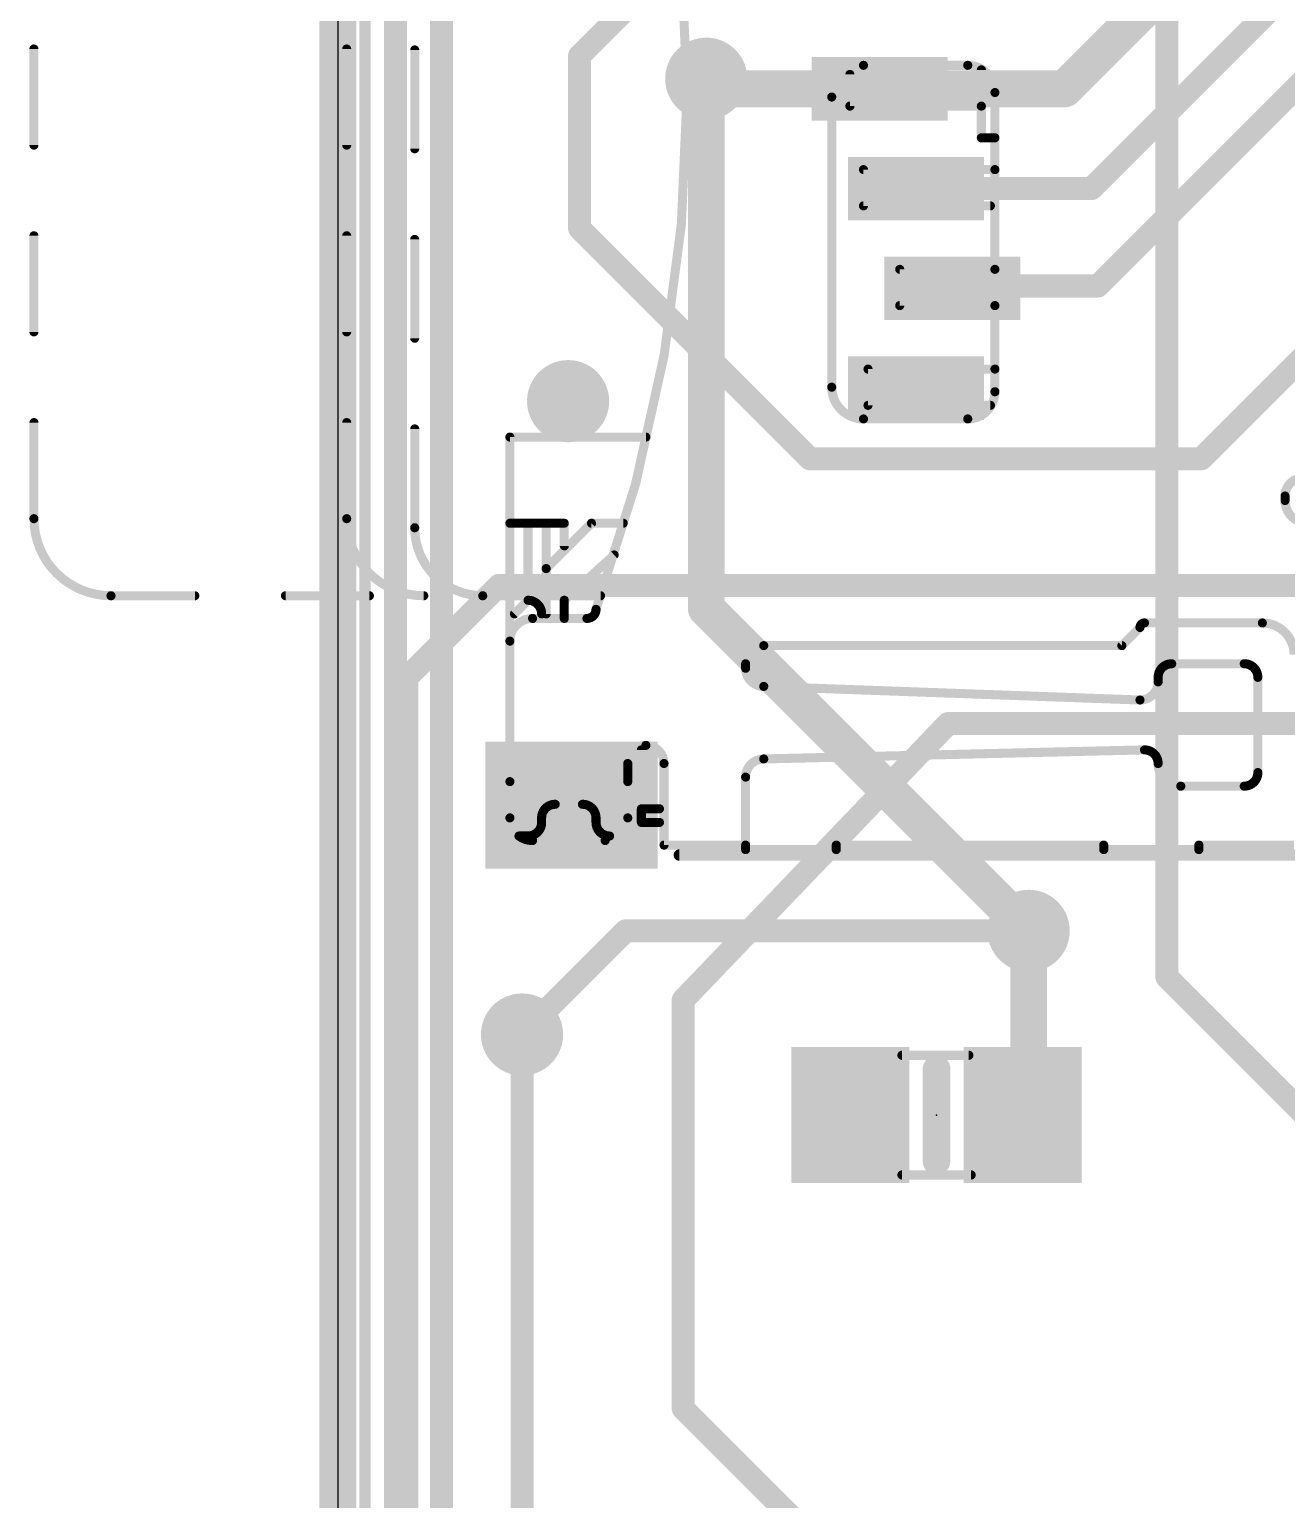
# Model space of a CAD drawing. Extents: x -31.2 to 31.2, y -41.1 to 40.8.
# Drawn here: x -28.8 to -14.93, y 4.4 to 20.61 of the extents above; entities that cross this region are included whole.
import ezdxf

# ---------------------------------------------------------------- set-up
doc = ezdxf.new("R2010")
doc.units = 0
for name, color, linetype in [('1', 12, 'CONTINUOUS'), ('16', 132, 'CONTINUOUS'), ('18', 110, 'CONTINUOUS'), ('20', 53, 'CONTINUOUS'), ('21', 40, 'CONTINUOUS'), ('22', 6, 'CONTINUOUS'), ('23', 40, 'CONTINUOUS'), ('51', 253, 'CONTINUOUS')]:
    doc.layers.add(name, color=color, linetype=linetype)

# ---------------------------------------------------------------- blocks, each defined once
blk = doc.blocks.new('RECT')
blk.add_solid([(-0.5, -0.5), (0.5, -0.5), (-0.5, 0.5), (0.5, 0.5)])
blk = doc.blocks.new('ROUNDV')
at = {"const_width": 0.5}
blk.add_lwpolyline([(0, -0.25, 1), (0, 0.25, 1), (0, -0.25)], format="xyb", dxfattribs=at)

msp = doc.modelspace()

# ---------------------------------------------------------------- linework, layer by layer
at = {"layer": '1'}
for points, const_width in [([(-25.4, 40.64), (-25.4, -40.64)], 0.4064), ([(-15.875, 21.463), (-17.384, 19.954)], 0.4064), ([(-21.717, 21.336), (-22.733, 20.32)], 0.254), ([(-17.087, 18.854), (-15.113, 20.828)], 0.254), ([(-22.733, 20.32), (-22.733, 18.415)], 0.254), ([(-21.336, 20.066), (-21.224, 19.954)], 0.4064), ([(-14.605, 20.193), (-17.018, 17.78)], 0.254), ([(-21.224, 19.954), (-19.422, 19.954)], 0.4064), ([(-17.384, 19.954), (-19.422, 19.954)], 0.4064), ([(-15.875, 15.875), (-12.192, 19.558)], 0.254), ([(-19.022, 18.854), (-17.087, 18.854)], 0.254), ([(-22.733, 18.415), (-20.193, 15.875)], 0.254), ([(-18.596, 17.78), (-18.622, 17.754)], 0.254), ([(-17.018, 17.78), (-18.596, 17.78)], 0.254), ([(-20.193, 15.875), (-15.875, 15.875)], 0.254), ([(-24.638, 13.462), (-23.622, 14.478)], 0.254), ([(-23.622, 14.478), (-11.684, 14.478)], 0.254), ([(-24.638, -37.592), (-24.638, 13.462)], 0.254), ([(-21.59, 9.906), (-18.669, 12.954)], 0.254), ([(-18.669, 12.954), (-10.033, 12.954)], 0.254), ([(-17.78, 8.652), (-17.78, 10.668)], 0.4064), ([(-21.59, 5.4), (-21.59, 9.906)], 0.254), ([(-23.368, 0.889), (-23.368, 9.525)], 0.254), ([(-17.846, 8.636), (-17.78, 8.652)], 0.4064), ([(-21.59, 5.4), (-19.492, 3.302)], 0.254)]:
    msp.add_lwpolyline(points, dxfattribs=dict(at, const_width=const_width))
for points, const_width in [([(-22.6695, 20.32, 1), (-22.7965, 20.32)], 0.127), ([(-22.7779, 20.3649, 1), (-22.6881, 20.2751)], 0.127), ([(-21.2642, 20.1378, 1), (-21.4078, 19.9942)], 0.2032), ([(-21.224, 20.0556, 1), (-21.224, 19.8524)], 0.2032), ([(-21.2958, 19.8822, 1), (-21.1522, 20.0258)], 0.2032), ([(-19.422, 20.0556, 1), (-19.422, 19.8524)], 0.2032), ([(-19.422, 19.8524, 1), (-19.422, 20.0556)], 0.2032), ([(-17.4558, 20.0258, 1), (-17.3122, 19.8822)], 0.2032), ([(-17.384, 19.8524, 1), (-17.384, 20.0556)], 0.2032), ([(-19.022, 18.9175, 1), (-19.022, 18.7905)], 0.127), ([(-17.087, 18.7905, 1), (-17.087, 18.9175)], 0.127), ([(-17.1319, 18.8989, 1), (-17.0421, 18.8091)], 0.127), ([(-22.6881, 18.4599, 1), (-22.7779, 18.3701)], 0.127), ([(-22.7965, 18.415, 1), (-22.6695, 18.415)], 0.127), ([(-18.6669, 17.7989, 1), (-18.5771, 17.7091)], 0.127), ([(-18.596, 17.8435, 1), (-18.596, 17.7165)], 0.127), ([(-18.5511, 17.7351, 1), (-18.6409, 17.8249)], 0.127), ([(-17.0629, 17.8249, 1), (-16.9731, 17.7351)], 0.127), ([(-17.018, 17.7165, 1), (-17.018, 17.8435)], 0.127), ([(-20.193, 15.9385, 1), (-20.193, 15.8115)], 0.127), ([(-20.2379, 15.8301, 1), (-20.1481, 15.9199)], 0.127), ([(-15.9199, 15.9199, 1), (-15.8301, 15.8301)], 0.127), ([(-15.875, 15.8115, 1), (-15.875, 15.9385)], 0.127), ([(-23.622, 14.5415, 1), (-23.622, 14.4145)], 0.127), ([(-23.5771, 14.4331, 1), (-23.6669, 14.5229)], 0.127), ([(-24.5745, 13.462, 1), (-24.7015, 13.462)], 0.127), ([(-24.6829, 13.5069, 1), (-24.5931, 13.4171)], 0.127), ([(-18.669, 13.0175, 1), (-18.669, 12.8905)], 0.127), ([(-18.6232, 12.9101, 1), (-18.7148, 12.9979)], 0.127), ([(-17.6784, 10.668, 1), (-17.8816, 10.668)], 0.2032), ([(-21.5265, 9.906, 1), (-21.6535, 9.906)], 0.127), ([(-21.6358, 9.9499, 1), (-21.5442, 9.8621)], 0.127), ([(-23.3045, 9.525, 1), (-23.4315, 9.525)], 0.127), ([(-17.8699, 8.7347, 1), (-17.8221, 8.5373)], 0.2032), ([(-17.7561, 8.5533, 1), (-17.8039, 8.7507)], 0.2032), ([(-17.8816, 8.652, 1), (-17.6784, 8.652)], 0.2032), ([(-21.5451, 5.4449, 1), (-21.6349, 5.3551)], 0.127), ([(-21.6535, 5.4, 1), (-21.5265, 5.4)], 0.127)]:
    msp.add_lwpolyline(points, format="xyb", dxfattribs=dict(at, const_width=const_width))
at = {"layer": '16'}
for points, const_width in [([(-25.4, 40.386), (-25.4, -40.894)], 0.4064), ([(-24.765, 30.099), (-24.765, -21.463)], 0.254), ([(-24.257, 29.845), (-24.257, -21.082)], 0.254), ([(-16.256, 10.16), (-16.256, 22.86)], 0.254), ([(-21.336, 14.224), (-21.336, 20.066)], 0.4064), ([(-17.78, 10.668), (-21.336, 14.224)], 0.4064), ([(-23.368, 9.525), (-22.225, 10.668)], 0.254), ([(-22.225, 10.668), (-17.78, 10.668)], 0.254), ([(3.81, -9.906), (-16.256, 10.16)], 0.254)]:
    msp.add_lwpolyline(points, dxfattribs=dict(at, const_width=const_width))
for points, const_width in [([(-21.2344, 20.066, 1), (-21.4376, 20.066)], 0.2032), ([(-21.4376, 14.224, 1), (-21.2344, 14.224)], 0.2032), ([(-21.2642, 14.2958, 1), (-21.4078, 14.1522)], 0.2032), ([(-22.225, 10.7315, 1), (-22.225, 10.6045)], 0.127), ([(-22.1801, 10.6231, 1), (-22.2699, 10.7129)], 0.127), ([(-17.8518, 10.5962, 1), (-17.7082, 10.7398)], 0.2032), ([(-17.78, 10.6045, 1), (-17.78, 10.7315)], 0.127), ([(-16.2111, 10.2049, 1), (-16.3009, 10.1151)], 0.127), ([(-16.3195, 10.16, 1), (-16.1925, 10.16)], 0.127), ([(-23.4129, 9.5699, 1), (-23.3231, 9.4801)], 0.127)]:
    msp.add_lwpolyline(points, format="xyb", dxfattribs=dict(at, const_width=const_width))
at = {"layer": '20'}
msp.add_line((-25.4, 35.56), (-25.4, -35.56), dxfattribs=at)
at = {"layer": '21'}
for points, const_width in [([(-8.282, 11.504), (-21.632, 11.504)], 0.127), ([(-18.796, 8.128), (-18.796, 9.144)], 0.3048)]:
    msp.add_lwpolyline(points, dxfattribs=dict(at, const_width=const_width))
for points, const_width in [([(-21.632, 11.5358, 1), (-21.632, 11.4723)], 0.0635), ([(-18.7198, 9.144, 1), (-18.8722, 9.144)], 0.1524), ([(-18.8722, 8.128, 1), (-18.7198, 8.128)], 0.1524)]:
    msp.add_lwpolyline(points, format="xyb", dxfattribs=dict(at, const_width=const_width))
at = {"layer": '22', "const_width": 0.127}
msp.add_lwpolyline([(-25.1, 34.54), (-25.1, -34.86)], dxfattribs=at)
at = {"layer": '23'}
msp.add_point((-18.796, 8.636), dxfattribs=at)
at = {"layer": '51'}
for points, const_width in [([(-22.552, 14.214, 0.1763), (-22.552, 25.614)], 0.1), ([(-28.727, 20.394, 1), (-28.777, 20.394)], 0.05), ([(-25.277, 20.394, 1), (-25.327, 20.394)], 0.05), ([(-24.527, 20.384, 1), (-24.577, 20.384)], 0.05), ([(-19.602, 20.214, 0.4142), (-19.952, 19.864)], 0.1), ([(-19.727, 20.114, 1), (-19.777, 20.114)], 0.05), ([(-19.602, 20.239, 1), (-19.602, 20.189)], 0.05), ([(-19.602, 20.189, 1), (-19.602, 20.239)], 0.05), ([(-18.152, 19.914, 0.4142), (-18.452, 20.214)], 0.1), ([(-18.452, 20.239, 1), (-18.452, 20.189)], 0.05), ([(-18.452, 20.189, 1), (-18.452, 20.239)], 0.05), ([(-18.277, 20.164, 1), (-18.327, 20.164)], 0.05), ([(-18.127, 19.914, 1), (-18.177, 19.914)], 0.05), ([(-19.927, 19.864, 1), (-19.977, 19.864)], 0.05), ([(-19.977, 19.864, 1), (-19.927, 19.864)], 0.05), ([(-19.752, 19.789, 1), (-19.752, 19.739)], 0.05), ([(-19.777, 19.764, 1), (-19.727, 19.764)], 0.05), ([(-18.277, 19.764, 1), (-18.327, 19.764)], 0.05), ([(-18.327, 19.764, 1), (-18.277, 19.764)], 0.05), ([(-18.302, 19.739, 1), (-18.302, 19.789)], 0.05), ([(-18.177, 19.914, 1), (-18.127, 19.914)], 0.05), ([(-18.302, 19.439, 1), (-18.302, 19.389)], 0.05), ([(-18.127, 19.414, 1), (-18.177, 19.414)], 0.05), ([(-18.152, 19.389, 1), (-18.152, 19.439)], 0.05), ([(-28.777, 19.334, 1), (-28.727, 19.334)], 0.05), ([(-25.327, 19.334, 1), (-25.277, 19.334)], 0.05), ([(-24.577, 19.294, 1), (-24.527, 19.294)], 0.05), ([(-18.327, 19.414, 1), (-18.277, 19.414)], 0.05), ([(-18.177, 19.414, 1), (-18.127, 19.414)], 0.05), ([(-19.602, 19.089, 1), (-19.602, 19.039)], 0.05), ([(-19.577, 19.064, 1), (-19.627, 19.064)], 0.05), ([(-18.127, 19.064, 1), (-18.177, 19.064)], 0.05), ([(-18.177, 19.064, 1), (-18.127, 19.064)], 0.05), ([(-18.152, 19.039, 1), (-18.152, 19.089)], 0.05), ([(-19.602, 18.689, 1), (-19.602, 18.639)], 0.05), ([(-19.627, 18.664, 1), (-19.577, 18.664)], 0.05), ([(-18.202, 18.639, 1), (-18.202, 18.689)], 0.05), ([(-28.727, 18.334, 1), (-28.777, 18.334)], 0.05), ([(-25.277, 18.334, 1), (-25.327, 18.334)], 0.05), ([(-24.527, 18.294, 1), (-24.577, 18.294)], 0.05), ([(-19.202, 17.989, 1), (-19.202, 17.939)], 0.05), ([(-19.177, 17.964, 1), (-19.227, 17.964)], 0.05), ([(-18.127, 17.964, 1), (-18.177, 17.964)], 0.05), ([(-18.152, 17.939, 1), (-18.152, 17.989)], 0.05), ([(-18.177, 17.964, 1), (-18.127, 17.964)], 0.05), ([(-19.202, 17.589, 1), (-19.202, 17.539)], 0.05), ([(-19.227, 17.564, 1), (-19.177, 17.564)], 0.05), ([(-18.127, 17.564, 1), (-18.177, 17.564)], 0.05), ([(-18.177, 17.564, 1), (-18.127, 17.564)], 0.05), ([(-18.152, 17.539, 1), (-18.152, 17.589)], 0.05), ([(-28.777, 17.274, 1), (-28.727, 17.274)], 0.05), ([(-25.327, 17.274, 1), (-25.277, 17.274)], 0.05), ([(-24.577, 17.204, 1), (-24.527, 17.204)], 0.05), ([(-19.552, 16.889, 1), (-19.552, 16.839)], 0.05), ([(-19.527, 16.864, 1), (-19.577, 16.864)], 0.05), ([(-18.127, 16.864, 1), (-18.177, 16.864)], 0.05), ([(-18.177, 16.864, 1), (-18.127, 16.864)], 0.05), ([(-18.152, 16.839, 1), (-18.152, 16.889)], 0.05), ([(-19.952, 16.664, 0.4142), (-19.602, 16.314)], 0.1), ([(-19.927, 16.664, 1), (-19.977, 16.664)], 0.05), ([(-19.977, 16.664, 1), (-19.927, 16.664)], 0.05), ([(-18.452, 16.314, 0.4142), (-18.152, 16.614)], 0.1), ([(-18.127, 16.614, 1), (-18.177, 16.614)], 0.05), ([(-18.177, 16.614, 1), (-18.127, 16.614)], 0.05), ([(-19.552, 16.489, 1), (-19.552, 16.439)], 0.05), ([(-19.577, 16.464, 1), (-19.527, 16.464)], 0.05), ([(-18.202, 16.439, 1), (-18.202, 16.489)], 0.05), ([(-28.727, 16.274, 1), (-28.777, 16.274)], 0.05), ([(-25.277, 16.274, 1), (-25.327, 16.274)], 0.05), ([(-24.527, 16.204, 1), (-24.577, 16.204)], 0.05), ([(-19.602, 16.339, 1), (-19.602, 16.289)], 0.05), ([(-19.602, 16.289, 1), (-19.602, 16.339)], 0.05), ([(-18.452, 16.339, 1), (-18.452, 16.289)], 0.05), ([(-18.452, 16.289, 1), (-18.452, 16.339)], 0.05), ([(-23.477, 16.114, 1), (-23.527, 16.114)], 0.05), ([(-23.502, 16.139, 1), (-23.502, 16.089)], 0.05), ([(-22.002, 16.089, 1), (-22.002, 16.139)], 0.05), ([(-14.752, 15.664, 0.4142), (-14.952, 15.464)], 0.1), ([(-14.927, 15.464, 1), (-14.977, 15.464)], 0.05), ([(-14.977, 15.464, 1), (-14.927, 15.464)], 0.05), ([(-14.952, 15.414, 0.4142), (-14.702, 15.164)], 0.1), ([(-14.927, 15.414, 1), (-14.977, 15.414)], 0.05), ([(-14.977, 15.414, 1), (-14.927, 15.414)], 0.05), ([(-28.752, 15.214, 0.4142), (-27.902, 14.364)], 0.1), ([(-28.727, 15.214, 1), (-28.777, 15.214)], 0.05), ([(-25.302, 15.214, 0.4142), (-24.452, 14.364)], 0.1), ([(-25.277, 15.214, 1), (-25.327, 15.214)], 0.05), ([(-28.777, 15.214, 1), (-28.727, 15.214)], 0.05), ([(-25.327, 15.214, 1), (-25.277, 15.214)], 0.05), ([(-24.552, 15.114, 0.4142), (-23.802, 14.364)], 0.1), ([(-24.527, 15.114, 1), (-24.577, 15.114)], 0.05), ([(-24.577, 15.114, 1), (-24.527, 15.114)], 0.05), ([(-23.477, 15.164, 1), (-23.527, 15.164)], 0.05), ([(-23.502, 15.189, 1), (-23.502, 15.139)], 0.05), ([(-23.527, 15.164, 1), (-23.477, 15.164)], 0.05), ([(-23.302, 15.189, 1), (-23.302, 15.139)], 0.05), ([(-23.277, 15.164, 1), (-23.327, 15.164)], 0.05), ([(-23.302, 15.139, 1), (-23.302, 15.189)], 0.05), ([(-23.102, 15.189, 1), (-23.102, 15.139)], 0.05), ([(-23.077, 15.164, 1), (-23.127, 15.164)], 0.05), ([(-23.102, 15.139, 1), (-23.102, 15.189)], 0.05), ([(-22.877, 15.164, 1), (-22.927, 15.164)], 0.05), ([(-22.902, 15.139, 1), (-22.902, 15.189)], 0.05), ([(-22.602, 15.189, 1), (-22.602, 15.139)], 0.05), ([(-22.5843, 15.1463, 1), (-22.6197, 15.1817)], 0.05), ([(-22.252, 15.139, 1), (-22.252, 15.189)], 0.05), ([(-22.927, 14.914, 1), (-22.877, 14.914)], 0.05), ([(-22.3352, 14.7955, 1), (-22.3688, 14.8325)], 0.05), ([(-23.077, 14.664, 1), (-23.127, 14.664)], 0.05), ([(-23.1197, 14.6817, 1), (-23.0843, 14.6463)], 0.05), ([(-23.127, 14.664, 1), (-23.077, 14.664)], 0.05), ([(-27.902, 14.389, 1), (-27.902, 14.339)], 0.05), ([(-27.902, 14.339, 1), (-27.902, 14.389)], 0.05), ([(-26.977, 14.339, 1), (-26.977, 14.389)], 0.05), ([(-25.977, 14.389, 1), (-25.977, 14.339)], 0.05), ([(-25.052, 14.339, 1), (-25.052, 14.389)], 0.05), ([(-24.452, 14.339, 1), (-24.452, 14.389)], 0.05), ([(-23.802, 14.389, 1), (-23.802, 14.339)], 0.05), ([(-23.802, 14.339, 1), (-23.802, 14.389)], 0.05), ([(-23.152, 14.164, 0.4142), (-23.302, 14.314)], 0.1), ([(-23.302, 14.339, 1), (-23.302, 14.289)], 0.05), ([(-23.327, 14.314, 1), (-23.277, 14.314)], 0.05), ([(-23.2843, 14.2963, 1), (-23.3197, 14.3317)], 0.05), ([(-22.877, 14.314, 1), (-22.927, 14.314)], 0.05), ([(-22.9188, 14.3325, 1), (-22.8852, 14.2955)], 0.05), ([(-22.502, 14.339, 1), (-22.502, 14.389)], 0.05), ([(-23.252, 14.114, 0.4142), (-23.502, 13.864)], 0.1), ([(-23.4697, 14.1817, 1), (-23.4343, 14.1463)], 0.05), ([(-23.252, 14.139, 1), (-23.252, 14.089)], 0.05), ([(-23.252, 14.089, 1), (-23.252, 14.139)], 0.05), ([(-23.177, 14.164, 1), (-23.127, 14.164)], 0.05), ([(-23.127, 14.164, 1), (-23.077, 14.164)], 0.05), ([(-22.902, 14.139, 1), (-22.902, 14.089)], 0.05), ([(-22.927, 14.114, 1), (-22.877, 14.114)], 0.05), ([(-22.902, 14.089, 1), (-22.902, 14.139)], 0.05), ([(-22.652, 14.114, 0.4142), (-22.552, 14.214)], 0.1), ([(-22.652, 14.139, 1), (-22.652, 14.089)], 0.05), ([(-22.652, 14.089, 1), (-22.652, 14.139)], 0.05), ([(-22.527, 14.214, 1), (-22.577, 14.214)], 0.05), ([(-22.5755, 14.2226, 1), (-22.5285, 14.2054)], 0.05), ([(-16.502, 14.064, 0.4142), (-16.552, 14.014)], 0.1), ([(-16.502, 14.089, 1), (-16.502, 14.039)], 0.05), ([(-16.502, 14.039, 1), (-16.502, 14.089)], 0.05), ([(-14.852, 13.714, 0.4142), (-15.202, 14.064)], 0.1), ([(-15.202, 14.089, 1), (-15.202, 14.039)], 0.05), ([(-15.202, 14.039, 1), (-15.202, 14.089)], 0.05), ([(-16.577, 14.014, 1), (-16.527, 14.014)], 0.05), ([(-16.5343, 13.9963, 1), (-16.5697, 14.0317)], 0.05), ([(-23.477, 13.864, 1), (-23.527, 13.864)], 0.05), ([(-23.527, 13.864, 1), (-23.477, 13.864)], 0.05), ([(-23.527, 13.864, 1), (-23.477, 13.864)], 0.05), ([(-20.702, 13.814, 0.4142), (-20.902, 13.614)], 0.1), ([(-20.702, 13.839, 1), (-20.702, 13.789)], 0.05), ([(-20.702, 13.789, 1), (-20.702, 13.839)], 0.05), ([(-16.7697, 13.8317, 1), (-16.7343, 13.7963)], 0.05), ([(-16.752, 13.789, 1), (-16.752, 13.839)], 0.05), ([(-20.877, 13.614, 1), (-20.927, 13.614)], 0.05), ([(-20.927, 13.614, 1), (-20.877, 13.614)], 0.05), ([(-16.202, 13.614, 0.4142), (-16.352, 13.464)], 0.1), ([(-16.202, 13.639, 1), (-16.202, 13.589)], 0.05), ([(-16.202, 13.589, 1), (-16.202, 13.639)], 0.05), ([(-15.252, 13.464, 0.4142), (-15.402, 13.614)], 0.1), ([(-15.402, 13.639, 1), (-15.402, 13.589)], 0.05), ([(-15.402, 13.589, 1), (-15.402, 13.639)], 0.05), ([(-20.902, 13.564, 0.4142), (-20.702, 13.364)], 0.1), ([(-20.877, 13.564, 1), (-20.927, 13.564)], 0.05), ([(-20.927, 13.564, 1), (-20.877, 13.564)], 0.05), ([(-16.552, 13.214, 0.4142), (-16.352, 13.414)], 0.1), ([(-16.327, 13.464, 1), (-16.377, 13.464)], 0.05), ([(-16.377, 13.464, 1), (-16.327, 13.464)], 0.05), ([(-16.327, 13.414, 1), (-16.377, 13.414)], 0.05), ([(-15.227, 13.464, 1), (-15.277, 13.464)], 0.05), ([(-15.277, 13.464, 1), (-15.227, 13.464)], 0.05), ([(-20.7011, 13.389, 1), (-20.7029, 13.339)], 0.05), ([(-20.702, 13.339, 1), (-20.702, 13.389)], 0.05), ([(-16.377, 13.414, 1), (-16.327, 13.414)], 0.05), ([(-16.552, 13.239, 1), (-16.552, 13.189)], 0.05), ([(-16.5529, 13.189, 1), (-16.5511, 13.239)], 0.05), ([(-22.002, 12.714, 0.4142), (-22.202, 12.514)], 0.1), ([(-22.027, 12.664, 1), (-22.077, 12.664)], 0.05), ([(-21.802, 12.514, 0.4142), (-22.002, 12.714)], 0.1), ([(-22.002, 12.739, 1), (-22.002, 12.689)], 0.05), ([(-22.002, 12.689, 1), (-22.002, 12.739)], 0.05), ([(-16.352, 12.514, 0.4142), (-16.502, 12.664)], 0.1), ([(-16.502, 12.689, 1), (-16.502, 12.639)], 0.05), ([(-16.5014, 12.639, 1), (-16.5026, 12.689)], 0.05), ([(-22.177, 12.514, 1), (-22.227, 12.514)], 0.05), ([(-22.227, 12.514, 1), (-22.177, 12.514)], 0.05), ([(-21.777, 12.514, 1), (-21.827, 12.514)], 0.05), ([(-21.827, 12.514, 1), (-21.777, 12.514)], 0.05), ([(-20.702, 12.564, 0.4142), (-20.902, 12.364)], 0.1), ([(-20.7026, 12.589, 1), (-20.7014, 12.539)], 0.05), ([(-20.702, 12.539, 1), (-20.702, 12.589)], 0.05), ([(-16.352, 12.514, 0.4142), (-16.102, 12.264)], 0.1), ([(-16.327, 12.514, 1), (-16.377, 12.514)], 0.05), ([(-16.377, 12.514, 1), (-16.327, 12.514)], 0.05), ([(-23.477, 12.314, 1), (-23.527, 12.314)], 0.05), ([(-23.502, 12.339, 1), (-23.502, 12.289)], 0.05), ([(-23.527, 12.314, 1), (-23.477, 12.314)], 0.05), ([(-22.177, 12.314, 1), (-22.227, 12.314)], 0.05), ([(-22.227, 12.314, 1), (-22.177, 12.314)], 0.05), ([(-22.202, 12.289, 1), (-22.202, 12.339)], 0.05), ([(-20.877, 12.364, 1), (-20.927, 12.364)], 0.05), ([(-20.927, 12.364, 1), (-20.877, 12.364)], 0.05), ([(-15.402, 12.264, 0.4142), (-15.252, 12.414)], 0.1), ([(-15.227, 12.414, 1), (-15.277, 12.414)], 0.05), ([(-15.277, 12.414, 1), (-15.227, 12.414)], 0.05), ([(-16.102, 12.289, 1), (-16.102, 12.239)], 0.05), ([(-16.102, 12.239, 1), (-16.102, 12.289)], 0.05), ([(-15.402, 12.289, 1), (-15.402, 12.239)], 0.05), ([(-15.402, 12.239, 1), (-15.402, 12.289)], 0.05), ([(-23.002, 12.064, 0.4142), (-23.152, 11.914)], 0.1), ([(-23.002, 12.089, 1), (-23.002, 12.039)], 0.05), ([(-23.002, 12.039, 1), (-23.002, 12.089)], 0.05), ([(-22.552, 11.914, 0.4142), (-22.702, 12.064)], 0.1), ([(-22.702, 12.089, 1), (-22.702, 12.039)], 0.05), ([(-22.702, 12.039, 1), (-22.702, 12.089)], 0.05), ([(-22.027, 12.014, 1), (-22.077, 12.014)], 0.05), ([(-22.052, 12.039, 1), (-22.052, 11.989)], 0.05), ([(-22.077, 12.014, 1), (-22.027, 12.014)], 0.05), ([(-21.852, 11.989, 1), (-21.852, 12.039)], 0.05), ([(-23.502, 11.914, 0.2361), (-23.402, 11.714)], 0.1), ([(-23.477, 11.914, 1), (-23.527, 11.914)], 0.05), ([(-23.527, 11.914, 1), (-23.477, 11.914)], 0.05), ([(-23.302, 11.714, 0.4142), (-23.152, 11.864)], 0.1), ([(-23.127, 11.914, 1), (-23.177, 11.914)], 0.05), ([(-23.177, 11.914, 1), (-23.127, 11.914)], 0.05), ([(-23.127, 11.864, 1), (-23.177, 11.864)], 0.05), ([(-23.177, 11.864, 1), (-23.127, 11.864)], 0.05), ([(-22.527, 11.914, 1), (-22.577, 11.914)], 0.05), ([(-22.577, 11.914, 1), (-22.527, 11.914)], 0.05), ([(-22.552, 11.864, 0.4142), (-22.402, 11.714)], 0.1), ([(-22.527, 11.864, 1), (-22.577, 11.864)], 0.05), ([(-22.577, 11.864, 1), (-22.527, 11.864)], 0.05), ([(-22.452, 11.664, 0.4142), (-22.202, 11.914)], 0.1), ([(-22.402, 11.714, 0.4142), (-22.202, 11.914)], 0.1), ([(-22.177, 11.914, 1), (-22.227, 11.914)], 0.05), ([(-22.177, 11.914, 1), (-22.227, 11.914)], 0.05), ([(-22.227, 11.914, 1), (-22.177, 11.914)], 0.05), ([(-22.052, 11.889, 1), (-22.052, 11.839)], 0.05), ([(-22.077, 11.864, 1), (-22.027, 11.864)], 0.05), ([(-21.852, 11.839, 1), (-21.852, 11.889)], 0.05), ([(-23.402, 11.714, 0.1623), (-23.252, 11.664)], 0.1), ([(-23.387, 11.734, 1), (-23.417, 11.694)], 0.05), ([(-23.402, 11.739, 1), (-23.402, 11.689)], 0.05), ([(-23.417, 11.694, 1), (-23.387, 11.734)], 0.05), ([(-23.302, 11.739, 1), (-23.302, 11.689)], 0.05), ([(-23.302, 11.689, 1), (-23.302, 11.739)], 0.05), ([(-23.252, 11.689, 1), (-23.252, 11.639)], 0.05), ([(-23.252, 11.639, 1), (-23.252, 11.689)], 0.05), ([(-22.452, 11.689, 1), (-22.452, 11.639)], 0.05), ([(-22.452, 11.639, 1), (-22.452, 11.689)], 0.05), ([(-22.402, 11.739, 1), (-22.402, 11.689)], 0.05), ([(-22.402, 11.689, 1), (-22.402, 11.739)], 0.05), ([(-21.802, 11.639, 1), (-21.802, 11.589)], 0.05), ([(-21.827, 11.614, 1), (-21.777, 11.614)], 0.05), ([(-20.877, 11.614, 1), (-20.927, 11.614)], 0.05), ([(-20.927, 11.614, 1), (-20.877, 11.614)], 0.05), ([(-20.902, 11.589, 1), (-20.902, 11.539)], 0.05), ([(-20.927, 11.564, 1), (-20.877, 11.564)], 0.05), ([(-20.902, 11.589, 1), (-20.902, 11.639)], 0.05), ([(-19.877, 11.614, 1), (-19.927, 11.614)], 0.05), ([(-19.902, 11.639, 1), (-19.902, 11.589)], 0.05), ([(-19.927, 11.564, 1), (-19.877, 11.564)], 0.05), ([(-19.902, 11.539, 1), (-19.902, 11.589)], 0.05), ([(-16.927, 11.614, 1), (-16.977, 11.614)], 0.05), ([(-16.952, 11.589, 1), (-16.952, 11.539)], 0.05), ([(-16.977, 11.564, 1), (-16.927, 11.564)], 0.05), ([(-16.952, 11.589, 1), (-16.952, 11.639)], 0.05), ([(-15.877, 11.614, 1), (-15.927, 11.614)], 0.05), ([(-15.902, 11.639, 1), (-15.902, 11.589)], 0.05), ([(-15.927, 11.564, 1), (-15.877, 11.564)], 0.05), ([(-15.902, 11.539, 1), (-15.902, 11.589)], 0.05), ([(-19.177, 9.3214, 1), (-19.177, 9.2706)], 0.0508), ([(-18.44, 9.2706, 1), (-18.44, 9.3214)], 0.0508), ([(-19.177, 8.0014, 1), (-19.177, 7.9506)], 0.0508), ([(-18.415, 7.9506, 1), (-18.415, 8.0014)], 0.0508)]:
    msp.add_lwpolyline(points, format="xyb", dxfattribs=dict(at, const_width=const_width))
for points, const_width in [([(-28.752, 20.394), (-28.752, 19.334)], 0.1), ([(-25.302, 20.394), (-25.302, 19.334)], 0.1), ([(-24.552, 20.384), (-24.552, 19.294)], 0.1), ([(-19.752, 19.764), (-19.752, 20.114)], 0.1), ([(-19.602, 20.214), (-18.452, 20.214)], 0.1), ([(-18.302, 20.164), (-18.302, 19.764)], 0.1), ([(-18.152, 19.914), (-18.152, 19.414)], 0.1), ([(-19.952, 16.664), (-19.952, 19.864)], 0.1), ([(-18.302, 19.764), (-19.752, 19.764)], 0.1), ([(-18.302, 19.764), (-18.302, 19.414)], 0.1), ([(-18.302, 19.414), (-18.152, 19.414)], 0.1), ([(-18.152, 19.414), (-18.152, 19.064)], 0.1), ([(-18.152, 19.064), (-19.602, 19.064)], 0.1), ([(-19.602, 19.064), (-19.602, 18.664)], 0.1), ([(-18.152, 19.064), (-18.152, 17.964)], 0.1), ([(-19.602, 18.664), (-18.202, 18.664)], 0.1), ([(-28.752, 18.334), (-28.752, 17.274)], 0.1), ([(-25.302, 18.334), (-25.302, 17.274)], 0.1), ([(-24.552, 18.294), (-24.552, 17.204)], 0.1), ([(-18.152, 17.964), (-19.202, 17.964)], 0.1), ([(-19.202, 17.964), (-19.202, 17.564)], 0.1), ([(-18.152, 17.964), (-18.152, 17.564)], 0.1), ([(-19.202, 17.564), (-18.152, 17.564)], 0.1), ([(-18.152, 17.564), (-18.152, 16.864)], 0.1), ([(-18.152, 16.864), (-19.552, 16.864)], 0.1), ([(-19.552, 16.864), (-19.552, 16.464)], 0.1), ([(-18.152, 16.864), (-18.152, 16.614)], 0.1), ([(-19.552, 16.464), (-18.202, 16.464)], 0.1), ([(-28.752, 16.274), (-28.752, 15.214)], 0.1), ([(-25.302, 16.274), (-25.302, 15.214)], 0.1), ([(-24.552, 16.204), (-24.552, 15.114)], 0.1), ([(-18.452, 16.314), (-19.602, 16.314)], 0.1), ([(-23.502, 15.164), (-23.502, 16.114)], 0.1), ([(-23.502, 16.114), (-22.002, 16.114)], 0.1), ([(-14.952, 15.414), (-14.952, 15.464)], 0.1), ([(-23.502, 13.864), (-23.502, 15.164)], 0.1), ([(-23.502, 15.164), (-23.302, 15.164)], 0.1), ([(-23.302, 15.164), (-23.102, 15.164)], 0.1), ([(-23.302, 15.164), (-23.302, 14.314)], 0.1), ([(-23.102, 15.164), (-22.902, 15.164)], 0.1), ([(-22.602, 15.164), (-23.102, 14.664)], 0.1), ([(-23.102, 14.664), (-23.102, 15.164)], 0.1), ([(-22.902, 15.164), (-22.902, 14.914)], 0.1), ([(-22.252, 15.164), (-22.602, 15.164)], 0.1), ([(-22.902, 14.314), (-22.352, 14.814)], 0.1), ([(-23.102, 14.664), (-23.102, 14.164)], 0.1), ([(-27.902, 14.364), (-26.977, 14.364)], 0.1), ([(-25.977, 14.364), (-25.052, 14.364)], 0.1), ([(-23.802, 14.364), (-22.502, 14.364)], 0.1), ([(-23.452, 14.164), (-23.302, 14.314)], 0.1), ([(-22.902, 14.114), (-22.902, 14.314)], 0.1), ([(-22.902, 14.114), (-23.252, 14.114)], 0.1), ([(-22.652, 14.114), (-22.902, 14.114)], 0.1), ([(-16.502, 14.064), (-15.202, 14.064)], 0.1), ([(-16.752, 13.814), (-16.552, 14.014)], 0.1), ([(-23.502, 13.864), (-23.502, 12.314)], 0.1), ([(-20.702, 13.814), (-16.752, 13.814)], 0.1), ([(-20.902, 13.564), (-20.902, 13.614)], 0.1), ([(-15.402, 13.614), (-16.202, 13.614)], 0.1), ([(-16.352, 13.464), (-16.352, 13.414)], 0.1), ([(-15.252, 12.414), (-15.252, 13.464)], 0.1), ([(-16.552, 13.214), (-20.702, 13.364)], 0.1), ([(-22.052, 12.664), (-22.052, 12.014)], 0.1), ([(-20.702, 12.564), (-16.502, 12.664)], 0.1), ([(-22.202, 12.314), (-22.202, 12.514)], 0.1), ([(-21.802, 12.514), (-21.802, 11.614)], 0.1), ([(-23.502, 12.314), (-23.502, 11.914)], 0.1), ([(-22.202, 12.314), (-23.502, 12.314)], 0.1), ([(-22.202, 11.914), (-22.202, 12.314)], 0.1), ([(-20.902, 11.614), (-20.902, 12.364)], 0.1), ([(-16.102, 12.264), (-15.402, 12.264)], 0.1), ([(-23.002, 12.064), (-22.702, 12.064)], 0.1), ([(-22.052, 12.014), (-22.052, 11.864)], 0.1), ([(-22.052, 12.014), (-21.852, 12.014)], 0.1), ([(-23.152, 11.864), (-23.152, 11.914)], 0.1), ([(-22.552, 11.914), (-22.552, 11.864)], 0.1), ([(-21.852, 11.864), (-22.052, 11.864)], 0.1), ([(-23.402, 11.714), (-23.302, 11.714)], 0.1), ([(-23.252, 11.664), (-22.452, 11.664)], 0.1), ([(-21.802, 11.614), (-20.902, 11.614)], 0.1), ([(-20.902, 11.614), (-20.902, 11.564)], 0.1), ([(-20.902, 11.564), (-19.902, 11.564)], 0.1), ([(-19.902, 11.564), (-19.902, 11.614)], 0.1), ([(-19.902, 11.614), (-16.952, 11.614)], 0.1), ([(-16.952, 11.614), (-16.952, 11.564)], 0.1), ([(-16.952, 11.564), (-15.902, 11.564)], 0.1), ([(-15.902, 11.564), (-15.902, 11.614)], 0.1), ([(-15.902, 11.614), (-14.852, 11.614)], 0.1), ([(-18.44, 9.296), (-19.177, 9.296)], 0.1016), ([(-18.415, 7.976), (-19.177, 7.976)], 0.1016)]:
    msp.add_lwpolyline(points, dxfattribs=dict(at, const_width=const_width))

# ---------------------------------------------------------------- block references
at = {"layer": '1'}
for p, xscale, yscale, rotation in [((-19.422, 19.954), 0.7, 1.5, 270), ((-19.022, 18.854), 0.7, 1.5, 270), ((-18.622, 17.754), 0.7, 1.5, 270), ((-19.022, 16.654), 0.7, 1.5, 270), ((-22.822, 12.054), 1.4, 1.9, 270), ((-19.746, 8.636), 1.3, 1.5, 180), ((-17.846, 8.636), 1.3, 1.5, 180)]:
    msp.add_blockref('RECT', p, dxfattribs=dict(at, xscale=xscale, yscale=yscale, rotation=rotation))
at = {"layer": '18', "xscale": 0.9064, "yscale": 0.9064}
for p in [(-21.336, 20.066), (-21.336, 20.066), (-22.86, 16.51), (-22.86, 16.51), (-17.78, 10.668), (-17.78, 10.668), (-23.368, 9.525), (-23.368, 9.525)]:
    msp.add_blockref('ROUNDV', p, dxfattribs=at)
at = {"layer": '51', "xscale": 0.7501, "yscale": 1.4501, "rotation": 180}
for p in [(-19.5267, 8.6349), (-18.0788, 8.6349)]:
    msp.add_blockref('RECT', p, dxfattribs=at)

doc.saveas('drawing.dxf')
